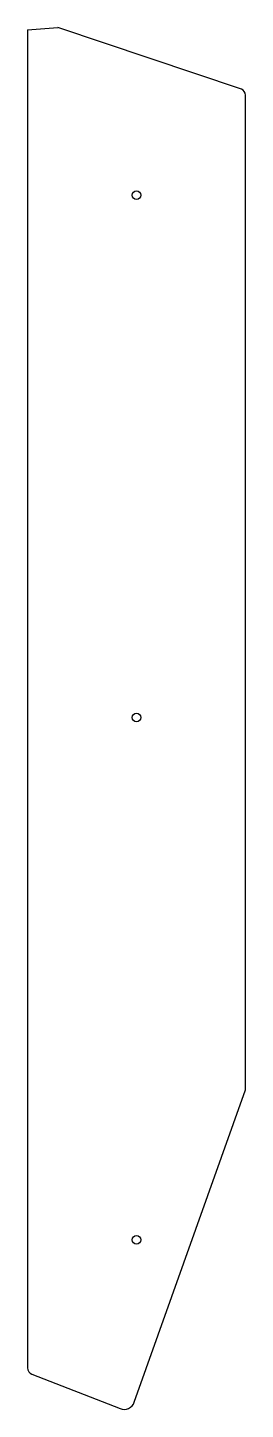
# Model space of a CAD drawing. Header units: inches. Extents: x -3568 to 2509, y -28 to 1258.
# Drawn here: x 2409 to 2509, y 623 to 1258 of the extents above.
import ezdxf

# ---------------------------------------------------------------- set-up
doc = ezdxf.new("R2010")
doc.units = ezdxf.units.IN
doc.header["$MEASUREMENT"] = 0

msp = doc.modelspace()

# ---------------------------------------------------------------- linework, layer by layer
for p, q in [((2409.33, 1256.54), (2423.19, 1257.54)), ((2409.33, 1256.54), (2409.33, 641.62)), ((2458.32, 625.94), (2509.33, 769.48)), ((2411.28, 638.81), (2451.79, 622.95))]:
    msp.add_line(p, q)
msp.add_lwpolyline([(2509.33, 769.48), (2509.33, 1226.54, 0.302487), (2507.49, 1229.31), (2423.19, 1257.54)], format="xyb")
for centre in [(2459.33, 1180.54), (2459.33, 940.54), (2459.33, 700.54)]:
    msp.add_circle(centre, 2)
for centre, radius, start, end in [((2412.33, 641.62), 3, 180, 249.56717), ((2453.61, 627.61), 5, 248.62298, 340.43718)]:
    msp.add_arc(centre, radius, start, end)

doc.saveas('drawing.dxf')
